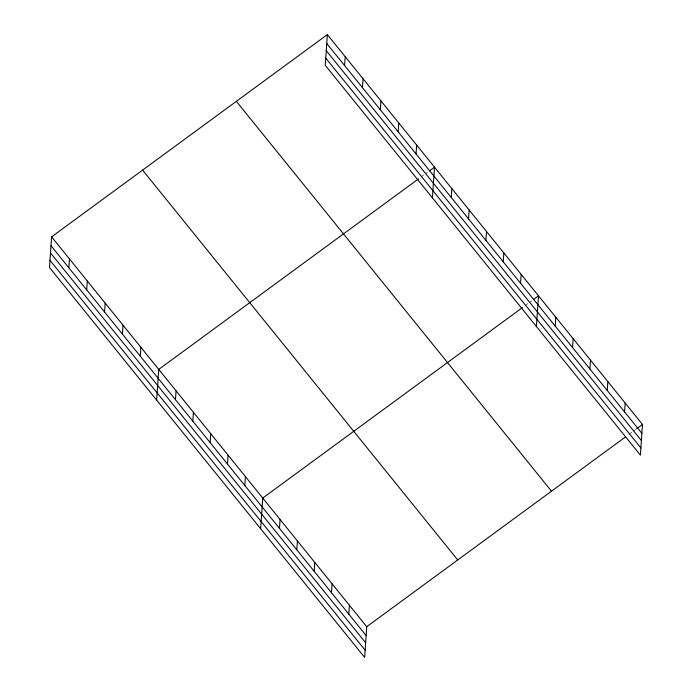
<?xml version="1.0" encoding="UTF-8"?>
<svg xmlns="http://www.w3.org/2000/svg" width="692" height="692" viewBox="0 0 692 692"><rect width="100%" height="100%" fill="white"/><g stroke="black" fill="none" stroke-linecap="round" stroke-linejoin="round"><path stroke-width="0.52" stroke-dasharray="3.46 2.59" d="M421.021 177.04L424.386 174.566M425.234 173.951L427.76 172.092M525.02 305.691L528.385 303.226M529.233 302.603L531.759 300.752M629.019 434.351L632.384 431.877M633.232 431.254L635.758 429.403"/><path stroke-width="1.04" d="M51.597 236.846L49.504 267.545L364.649 657.4L366.743 626.701L51.597 236.846L327.351 34.6L642.496 424.455L640.403 455.154L325.257 65.299L327.351 34.6M68.845 267.813L69.451 258.938M86.708 289.905L87.313 281.03M104.561 311.997L105.167 303.122M122.423 334.089L123.029 325.214M140.277 356.181L140.883 347.306M156.651 400.088L158.745 369.398L418.496 178.891M175.474 399.716L176.079 390.842M192.809 421.16L193.414 412.285M210.134 442.595L210.74 433.728M227.469 464.038L228.075 455.163M244.804 485.481L245.409 476.606M260.65 528.749L262.744 498.05L522.495 307.551M279.473 528.368L280.078 519.493M296.807 549.811L297.413 540.936M344.607 65.567L345.213 56.692M314.133 571.255L314.739 562.38M362.461 87.659L363.066 78.784M331.468 592.698L332.073 583.823M380.323 109.751L380.929 100.876M348.803 614.133L349.408 605.266M398.177 131.843L398.782 122.968M416.039 153.935L416.645 145.06M432.405 197.851L434.498 167.153L429.447 170.863M451.227 197.471L451.833 188.596M468.562 218.914L469.167 210.039M485.896 240.349L486.502 231.483M503.231 261.792L503.837 252.917M520.566 283.236L521.171 274.361M536.404 326.503L538.497 295.804L533.446 299.515M555.226 326.122L555.832 317.247M572.561 347.566L573.166 338.691M589.895 369.009L590.501 360.134M607.23 390.452L607.836 381.577M624.565 411.887L625.17 403.021M366.743 626.701L625.646 436.816M636.605 428.789L642.496 424.455M326.745 43.475L641.891 433.33M326.252 50.672L641.406 440.536M325.75 58.093L640.896 447.958M236.353 101.343L551.498 491.199M142.595 170.102L457.741 559.966M50.992 245.721L366.137 635.576M50.499 252.917L365.644 642.782M49.988 260.339L365.142 650.203"/></g></svg>
